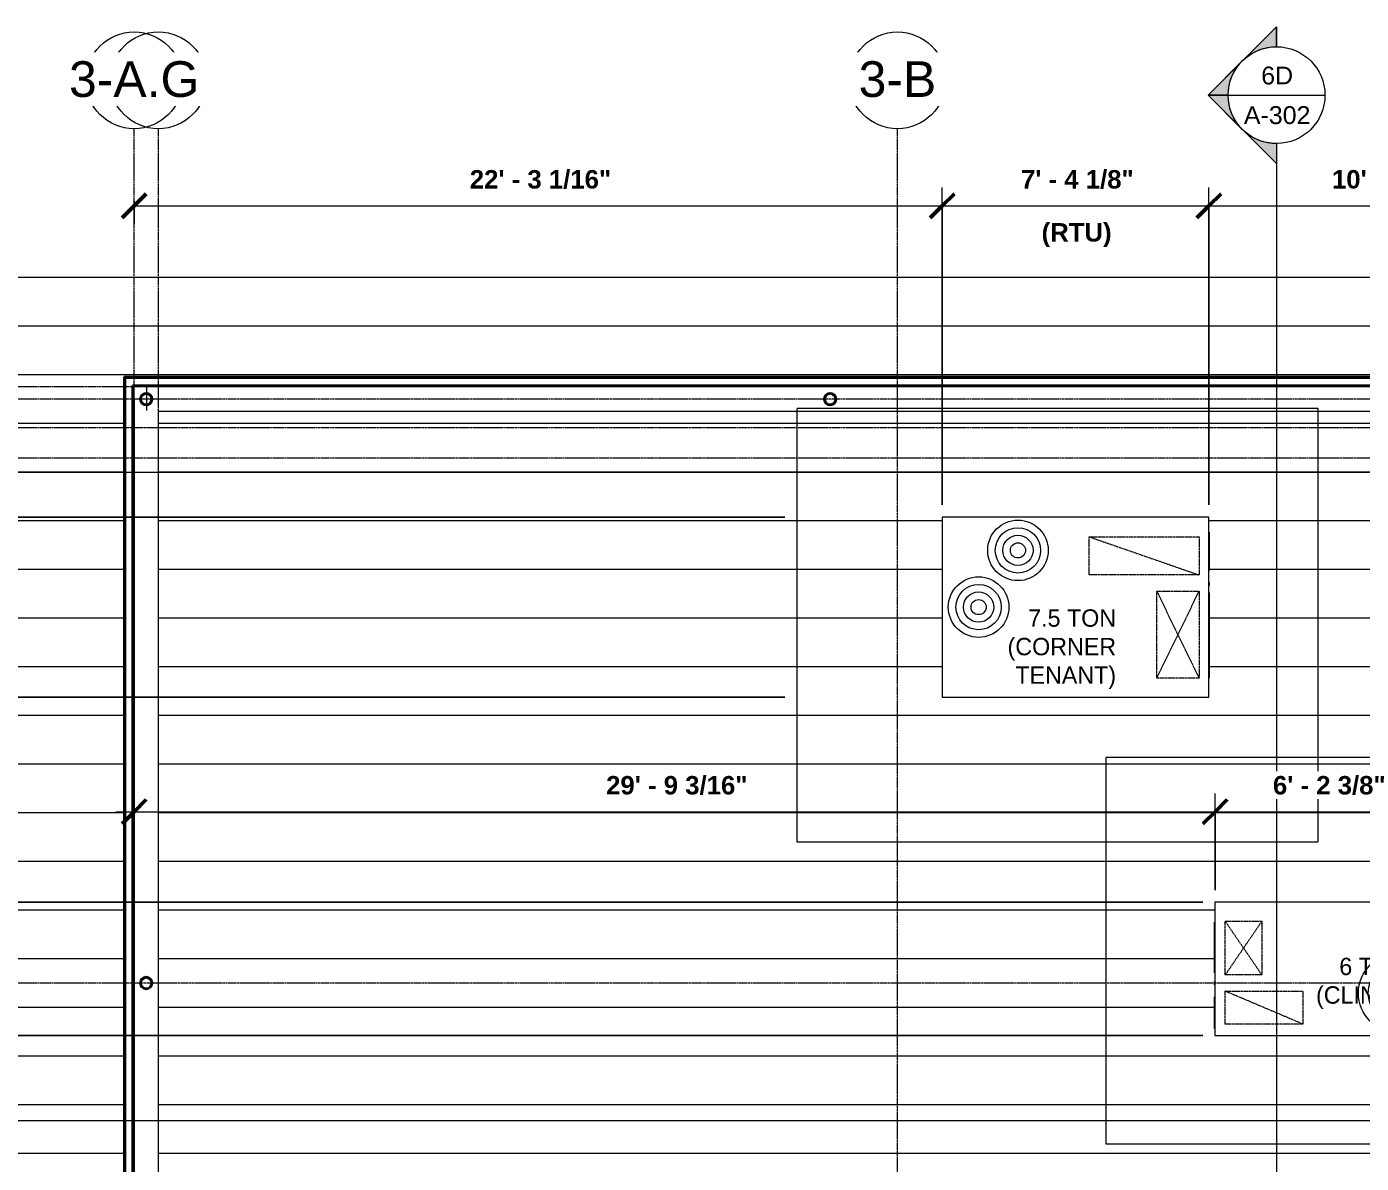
# Model space of a CAD drawing. Header units: inches. Extents: x 21290 to 29416, y -23522 to -20467.
# Drawn here: x 28338.5 to 28779.6, y -22602.6 to -22227 of the extents above; entities that cross this region are included whole.
import ezdxf

# ---------------------------------------------------------------- set-up
doc = ezdxf.new("R2010")
doc.units = ezdxf.units.IN
doc.header["$MEASUREMENT"] = 0
for name, pattern in [('Dash', [0.25, 0.125, -0.125]), ('Grid Line 1_2_', [0.875, 0.5, -0.125, 0.125, -0.125]), ('Hidden', [0.28125, 0.1875, -0.09375])]:
    doc.linetypes.add(name, pattern=pattern)
for name, color, linetype, lineweight in [('A-ANNO-DIMS', 211, 'Continuous', 9), ('A-ANNO-DIMS-64', 211, 'Continuous', 9), ('A-ROOF-PATT', 132, 'Continuous', 13), ('A-WALL', 113, 'Continuous', 13), ('G-ANNO-SYMB', 111, 'Continuous', 9), ('M-EQPM', 50, 'Continuous', 13), ('M-EQPM-HDLN', 50, 'Dash', 9), ('M-EQPM-IDEN', 50, 'Continuous', 9), ('S-BEAM', 12, 'Continuous', 13), ('S-COLS', 52, 'Continuous', 13), ('S-GRID', 1, 'Continuous', 9), ('S-GRID-IDEN', 1, 'Continuous', 9)]:
    doc.layers.add(name, color=color, linetype=linetype, lineweight=lineweight)
doc.styles.add('Arial_2', font='arial.ttf', dxfattribs={"height": 11.802395})
doc.styles.add('Arial_3', font='arial.ttf', dxfattribs={"height": 5.901198})
doc.styles.add('Arial_B', font='arialbd.ttf', dxfattribs={"height": 6.088537})
doc.styles.add('Century Gothic_1', font='GOTHIC.TTF', dxfattribs={"height": 5.748447})
doc.dimstyles.new('OD_Dimension', dxfattribs={"dimscale": 12, "dimtxt": 6, "dimasz": 0.666667, "dimexe": 0.5, "dimexo": 0.333333, "dimgap": 0.333333, "dimtad": 1, "dimdec": 4, "dimrnd": 0.0625, "dimzin": 3, "dimdsep": 46, "dimlunit": 4, "dimtxsty": 'Arial_B', "dimblk1": 'OBLIQUE', "dimblk2": 'OBLIQUE', "dimsah": 1, "dimcen": 0.09, "dimdle": 0.5, "dimazin": 0, "dimtfac": 1, "dimtdec": 4, "dimtix": 1, "dimtmove": 0, "dimatfit": 3, "dimfxl": 1, "dimtvp": 1, "dimtfill": 1, "dimfrac": 2, "dimtolj": 1, "dimtzin": 0, "dimlwd": 13, "dimlwe": 13, "dimarcsym": 2})
pattern_1 = [(45, (6312.383, 0), (-6.3356768, 6.3356768), []), (45, (6312.383, 9.6), (-6.3356768, 6.3356768), [])]

# ---------------------------------------------------------------- blocks, each defined once
blk = doc.blocks.new('Carrier_48TC_Standard_Efficiency_Gas_Heat_Electric_Cooling_Packaged_Rooftop_Unit_3_to_15_nominal_tons - 7_5 ton 48TC__08-873531-Roof Low - Callout 7')
at = {"layer": 'M-EQPM', "color": 63, "linetype": 'Hidden', "lineweight": 18}
for p, q in [((-92.06, -77.75), (-92.06, 65.75)), ((-92.06, 65.75), (80.06, 65.75)), ((80.06, 65.75), (80.06, -77.75)), ((80.06, -77.75), (-92.06, -77.75))]:
    blk.add_line(p, q, dxfattribs=at)
at = {"layer": 'M-EQPM', "color": 63, "lineweight": 18}
for p, q in [((44.06, 29.75), (-44.06, 29.75)), ((-44.06, 29.75), (-44.06, -29.75)), ((44.06, -29.75), (44.06, 29.75)), ((44.19, 24.75), (44.06, 24.75)), ((44.19, 24.75), (44.19, 12.12)), ((44.06, 12.12), (44.19, 12.12)), ((44.19, 8.15), (44.06, 8.15)), ((44.06, 7.1), (44.19, 7.1)), ((44.19, 4.87), (44.06, 4.87)), ((44.19, 8.13), (44.19, 8.15)), ((44.19, 8.15), (44.19, 7.1)), ((44.19, 7.1), (44.19, 7.12)), ((44.19, 4.87), (44.19, -23.5)), ((44.06, -23.5), (44.19, -23.5)), ((-44.06, -29.75), (44.06, -29.75))]:
    blk.add_line(p, q, dxfattribs=at)
for centre, radius in [((-19.06, 18.75), 10), ((-19.06, 18.75), 7.5), ((-19.06, 18.75), 5), ((-19.06, 18.75), 2.5), ((-32.06, 0), 10), ((-32.06, 0), 7.5), ((-32.06, 0), 5), ((-32.06, 0), 2.5)]:
    blk.add_circle(centre, radius, dxfattribs=at)
at = {"layer": 'M-EQPM-HDLN', "color": 63, "lineweight": 18}
for p, q in [((4.44, 23.25), (40.81, 10.62)), ((4.44, 10.62), (4.44, 23.25)), ((4.44, 23.25), (40.81, 23.25)), ((40.81, 23.25), (40.81, 10.62)), ((40.81, 10.62), (4.44, 10.62)), ((26.81, -23.5), (40.81, 5.25)), ((26.81, 5.25), (40.81, -23.5)), ((26.81, -23.5), (26.81, 5.25)), ((26.81, 5.25), (40.81, 5.25)), ((40.81, 5.25), (40.81, -23.5)), ((40.81, -23.5), (26.81, -23.5))]:
    blk.add_line(p, q, dxfattribs=at)
blk = doc.blocks.new('Carrier_48TC_Standard_Efficiency_Gas_Heat_Electric_Cooling_Packaged_Rooftop_Unit_3_to_15_nominal_tons - 6 ton 48TC__07-1350223-Roof Low - Callout 7')
at = {"layer": 'M-EQPM', "color": 63, "linetype": 'Hidden', "lineweight": 18}
for p, q in [((-85.19, -70), (-85.19, 58)), ((-85.19, 58), (73.19, 58)), ((73.19, 58), (73.19, -70)), ((73.19, -70), (-85.19, -70))]:
    blk.add_line(p, q, dxfattribs=at)
at = {"layer": 'M-EQPM', "color": 63, "lineweight": 18}
for p, q in [((37.19, 22), (-37.19, 22)), ((-37.19, 22), (-37.19, -22)), ((37.19, -22), (37.19, 22)), ((37.31, 19.75), (37.19, 19.75)), ((37.31, 19.75), (37.31, 9.25)), ((37.19, 9.25), (37.31, 9.25)), ((37.31, 5.27), (37.19, 5.27)), ((37.31, 5.26), (37.31, 5.27)), ((37.31, 5.27), (37.31, 4.23)), ((37.19, 4.23), (37.31, 4.23)), ((37.31, 1.37), (37.19, 1.37)), ((37.31, 4.23), (37.31, 4.24)), ((37.31, 1.37), (37.31, -15.38)), ((37.19, -15.38), (37.31, -15.38)), ((-37.19, -22), (37.19, -22))]:
    blk.add_line(p, q, dxfattribs=at)
for radius in [13, 9.75, 6.5, 3.25]:
    blk.add_circle((-23.19, 8), radius, dxfattribs=at)
at = {"layer": 'M-EQPM-HDLN', "color": 63, "lineweight": 18}
for p, q in [((8.19, 18.25), (33.81, 7.37)), ((8.19, 7.37), (8.19, 18.25)), ((8.19, 18.25), (33.81, 18.25)), ((33.81, 18.25), (33.81, 7.37)), ((33.81, 7.37), (8.19, 7.37)), ((21.69, -15.75), (33.81, 2)), ((21.69, 2), (33.81, -15.75)), ((21.69, -15.75), (21.69, 2)), ((21.69, 2), (33.81, 2)), ((33.81, 2), (33.81, -15.75)), ((33.81, -15.75), (21.69, -15.75))]:
    blk.add_line(p, q, dxfattribs=at)
blk = doc.blocks.new('Girt_C - 8_D-1785280-Roof Low - Callout 7')
at = {"layer": 'S-BEAM', "color": 63, "lineweight": 18}
for p, q in [((22061.64, -22349.95), (22061.64, -22785.8)), ((22061.64, -22349.95), (22061.83, -22349.95)), ((22061.83, -22349.95), (22063.66, -22349.95)), ((22063.87, -22349.95), (22067.41, -22349.95)), ((22067.62, -22349.95), (22069.45, -22349.95)), ((22069.64, -22785.8), (22069.64, -22354))]:
    blk.add_line(p, q, dxfattribs=at)
blk = doc.blocks.new('Girt_C - 8_D-1783450-Roof Low - Callout 7')
at = {"layer": 'S-BEAM', "color": 63, "lineweight": 18}
for p, q in [((22518.2, -22346.05), (22065.85, -22346.05)), ((22065.85, -22346.24), (22065.85, -22346.05)), ((22065.85, -22348.1), (22065.85, -22346.24)), ((22065.85, -22351.79), (22065.85, -22348.31)), ((22065.85, -22353.87), (22065.85, -22352)), ((22069.59, -22354.05), (22518.2, -22354.05))]:
    blk.add_line(p, q, dxfattribs=at)
blk = doc.blocks.new('Section - Section Head - Filled-1526-Roof Low - Callout 7')
at = {"layer": 'G-ANNO-SYMB'}
h = blk.add_hatch(color=256, dxfattribs=at)
edge = h.paths.add_edge_path(flags=0)
edge.add_line((-0.4268, 0.1768), (-0.25, 0.3536))
edge.add_line((-0.25, 0.3536), (-0.25, 0.25))
edge.add_arc((-0.25, 0), 0.25, 90, 135)
h = blk.add_hatch(color=256, dxfattribs=at)
edge = h.paths.add_edge_path(flags=0)
edge.add_arc((-0.25, 0), 0.25, 45, 90)
edge.add_line((-0.25, 0.25), (-0.25, 0.3536))
edge.add_line((-0.25, 0.3536), (-0.0732, 0.1768))
h = blk.add_hatch(color=256, dxfattribs=at)
edge = h.paths.add_edge_path(flags=0)
edge.add_arc((-0.25, 0), 0.2503, 137.9216, 180)
edge.add_line((-0.5003, 0), (-0.6036, 0))
edge.add_line((-0.6036, 0), (-0.4358, 0.1678))
h = blk.add_hatch(color=256, dxfattribs=at)
edge = h.paths.add_edge_path(flags=0)
edge.add_line((-0.0642, 0.1678), (0.1036, 0))
edge.add_line((0.1036, 0), (0.0003, 0))
edge.add_arc((-0.25, 0), 0.2503, 0, 42.0784)
for p, q in [((-0.25, 0.3536), (-0.6036, 0)), ((-0.25, 0.3536), (-0.4268, 0.1768)), ((-0.25, 0.3536), (0.1036, 0)), ((-0.25, 0.25), (-0.25, 0.3536)), ((-0.0732, 0.1768), (-0.25, 0.3536)), ((-0.25, 0.3536), (-0.25, 0.25)), ((-0.4358, 0.1678), (-0.6036, 0)), ((0.1036, 0), (-0.0642, 0.1678)), ((-0.6036, 0), (-0.5003, 0)), ((0.0003, 0), (0.1036, 0)), ((-0.5, 0), (-0.6036, 0)), ((0, 0), (0.1036, 0))]:
    blk.add_line(p, q, dxfattribs=at)
for radius, start, end in [(0.25, 360, 180), (0.25, 90, 135), (0.25, 45, 90), (0.2503, 137.9216, 180), (0.2503, 0, 42.0784), (0.25, 180, 360)]:
    blk.add_arc((-0.25, 0), radius, start, end, dxfattribs=at)
blk = doc.blocks.new('Grid - Grid Head - Circle-14747-Roof Low - Callout 7')
at = {"layer": 'S-GRID-IDEN'}
blk.add_circle((0, 0), 0.25, dxfattribs=at)
blk = doc.blocks.new('DIMBLOCK23-Roof Low - Callout 7')
at = {"layer": 'A-ANNO-DIMS-64', "lineweight": 50}
for p, q in [((28374.02, -22286.17), (28378.02, -22282.17)), ((28641.09, -22286.17), (28645.09, -22282.17)), ((28374.02, -22286.17), (28370.02, -22290.17)), ((28641.09, -22286.17), (28637.09, -22290.17))]:
    blk.add_line(p, q, dxfattribs=at)
at = {"layer": 'A-ANNO-DIMS-64', "lineweight": 13}
for p, q in [((28641.09, -22385.05), (28641.09, -22280.17)), ((28374.02, -22284.51), (28374.02, -22292.17)), ((28374.02, -22286.17), (28374.02, -22284.51)), ((28374.02, -22286.17), (28641.09, -22286.17)), ((28641.09, -22286.17), (28641.09, -22385.05))]:
    blk.add_line(p, q, dxfattribs=at)
at = {"layer": 'A-ANNO-DIMS-64', "color": 0, "lineweight": 13, "insert": (28484.94, -22274.36), "char_height": 6.0885, "width": 54.2857, "attachment_point": 1, "line_spacing_factor": 0.938532, "style": 'Arial_B', "bg_fill": 3, "box_fill_scale": 1.25, "bg_fill_color": 0, "bg_fill_transparency": 0}
blk.add_mtext('22\' - 3 1/16"', dxfattribs=at)
blk = doc.blocks.new('_Oblique')
at = {"color": 0, "linetype": 'ByBlock', "lineweight": -2}
blk.add_line((-0.5, -0.5), (0.5, 0.5), dxfattribs=at)
blk = doc.blocks.new('DIMBLOCK24-Roof Low - Callout 7')
at = {"layer": 'A-ANNO-DIMS-64', "lineweight": 13}
for p, q in [((28641.09, -22385.05), (28641.09, -22280.17)), ((28729.21, -22385.05), (28729.21, -22280.17)), ((28641.09, -22286.17), (28729.21, -22286.17)), ((28641.09, -22286.17), (28641.09, -22385.05)), ((28729.21, -22286.17), (28729.21, -22385.05))]:
    blk.add_line(p, q, dxfattribs=at)
at = {"layer": 'A-ANNO-DIMS-64', "lineweight": 50}
for p, q in [((28641.09, -22286.17), (28645.09, -22282.17)), ((28729.21, -22286.17), (28733.21, -22282.17)), ((28641.09, -22286.17), (28637.09, -22290.17)), ((28729.21, -22286.17), (28725.21, -22290.17))]:
    blk.add_line(p, q, dxfattribs=at)
at = {"layer": 'A-ANNO-DIMS-64', "color": 0, "lineweight": 13, "attachment_point": 1, "line_spacing_factor": 0.938532, "style": 'Arial_B', "bg_fill": 3, "box_fill_scale": 1.25, "bg_fill_color": 0, "bg_fill_transparency": 0}
for s, insert, char_height, width in [('7\' - 4 1/8"', (28667.1, -22274.36), 6.0885, 43.3143), ('(RTU)', (28673.91, -22291.89), 6.089, 26.9714)]:
    blk.add_mtext(s, dxfattribs=dict(at, insert=insert, char_height=char_height, width=width))
blk = doc.blocks.new('DIMBLOCK25-Roof Low - Callout 7')
at = {"layer": 'A-ANNO-DIMS-64', "lineweight": 13}
for p, q in [((28729.21, -22385.05), (28729.21, -22280.17)), ((28855.77, -22385.05), (28855.77, -22280.17)), ((28729.21, -22286.17), (28855.77, -22286.17)), ((28729.21, -22286.17), (28729.21, -22385.05)), ((28855.77, -22286.17), (28855.77, -22385.05))]:
    blk.add_line(p, q, dxfattribs=at)
at = {"layer": 'A-ANNO-DIMS-64', "lineweight": 50}
for p, q in [((28729.21, -22286.17), (28733.21, -22282.17)), ((28855.77, -22286.17), (28859.77, -22282.17)), ((28729.21, -22286.17), (28725.21, -22290.17)), ((28855.77, -22286.17), (28851.77, -22290.17))]:
    blk.add_line(p, q, dxfattribs=at)
at = {"layer": 'A-ANNO-DIMS-64', "color": 0, "lineweight": 13, "insert": (28769.87, -22274.36), "char_height": 6.0885, "width": 54.2857, "attachment_point": 1, "line_spacing_factor": 0.938532, "style": 'Arial_B', "bg_fill": 3, "box_fill_scale": 1.25, "bg_fill_color": 0, "bg_fill_transparency": 0}
blk.add_mtext('10\' - 6 9/16"', dxfattribs=at)
blk = doc.blocks.new('DIMBLOCK30-Roof Low - Callout 7')
at = {"layer": 'A-ANNO-DIMS-64', "lineweight": 50}
for p, q in [((28224.43, -22560.37), (28220.43, -22556.37)), ((28224.43, -22560.37), (28228.43, -22564.37)), ((28224.43, -22795.3), (28220.43, -22791.3)), ((28224.43, -22795.3), (28228.43, -22799.3))]:
    blk.add_line(p, q, dxfattribs=at)
at = {"layer": 'A-ANNO-DIMS-64', "lineweight": 13}
for p, q in [((28727.22, -22560.37), (28218.43, -22560.37)), ((28224.43, -22801.3), (28224.43, -22560.37)), ((28224.43, -22560.37), (28727.22, -22560.37)), ((28222.77, -22795.3), (28230.43, -22795.3)), ((28224.43, -22795.3), (28222.77, -22795.3))]:
    blk.add_line(p, q, dxfattribs=at)
at = {"layer": 'A-ANNO-DIMS-64', "color": 0, "lineweight": 13, "insert": (28212.62, -22702.74), "char_height": 6.0885, "width": 59.7714, "attachment_point": 1, "rotation": 90, "line_spacing_factor": 0.938532, "style": 'Arial_B', "bg_fill": 3, "box_fill_scale": 1.25, "bg_fill_color": 0, "bg_fill_transparency": 0}
blk.add_mtext('19\' - 6 15/16"', dxfattribs=at)
blk = doc.blocks.new('DIMBLOCK31-Roof Low - Callout 7')
at = {"layer": 'A-ANNO-DIMS-64', "lineweight": 50}
for p, q in [((28224.43, -22516.37), (28220.43, -22512.37)), ((28224.43, -22516.37), (28228.43, -22520.37)), ((28224.43, -22560.37), (28220.43, -22556.37)), ((28224.43, -22560.37), (28228.43, -22564.37))]:
    blk.add_line(p, q, dxfattribs=at)
at = {"layer": 'A-ANNO-DIMS-64', "lineweight": 13}
for p, q in [((28727.22, -22516.37), (28218.43, -22516.37)), ((28224.43, -22560.37), (28224.43, -22516.37)), ((28224.43, -22516.37), (28727.22, -22516.37)), ((28727.22, -22560.37), (28218.43, -22560.37)), ((28224.43, -22560.37), (28727.22, -22560.37))]:
    blk.add_line(p, q, dxfattribs=at)
at = {"layer": 'A-ANNO-DIMS-64', "color": 0, "lineweight": 13, "insert": (28212.62, -22549.56), "char_height": 6.089, "width": 26.8571, "attachment_point": 1, "rotation": 90, "line_spacing_factor": 0.938532, "style": 'Arial_B', "bg_fill": 3, "box_fill_scale": 1.25, "bg_fill_color": 0, "bg_fill_transparency": 0}
blk.add_mtext('3\' - 8"', dxfattribs=at)
blk = doc.blocks.new('DIMBLOCK32-Roof Low - Callout 7')
at = {"layer": 'A-ANNO-DIMS-64', "lineweight": 50}
for p, q in [((28224.43, -22448.55), (28220.43, -22444.55)), ((28224.43, -22448.55), (28228.43, -22452.55)), ((28224.43, -22516.37), (28220.43, -22512.37)), ((28224.43, -22516.37), (28228.43, -22520.37))]:
    blk.add_line(p, q, dxfattribs=at)
at = {"layer": 'A-ANNO-DIMS-64', "lineweight": 13}
for p, q in [((28589.09, -22448.55), (28218.43, -22448.55)), ((28224.43, -22516.37), (28224.43, -22448.55)), ((28224.43, -22448.55), (28589.09, -22448.55)), ((28727.22, -22516.37), (28218.43, -22516.37)), ((28224.43, -22516.37), (28727.22, -22516.37))]:
    blk.add_line(p, q, dxfattribs=at)
at = {"layer": 'A-ANNO-DIMS-64', "color": 0, "lineweight": 13, "insert": (28212.62, -22505.08), "char_height": 6.0885, "width": 54.2857, "attachment_point": 1, "rotation": 90, "line_spacing_factor": 0.938532, "style": 'Arial_B', "bg_fill": 3, "box_fill_scale": 1.25, "bg_fill_color": 0, "bg_fill_transparency": 0}
blk.add_mtext('5\' - 7 13/16"', dxfattribs=at)
blk = doc.blocks.new('DIMBLOCK33-Roof Low - Callout 7')
at = {"layer": 'A-ANNO-DIMS-64', "lineweight": 50}
for p, q in [((28224.43, -22389.05), (28220.43, -22385.05)), ((28224.43, -22389.05), (28228.43, -22393.05)), ((28224.43, -22448.55), (28220.43, -22444.55)), ((28224.43, -22448.55), (28228.43, -22452.55))]:
    blk.add_line(p, q, dxfattribs=at)
at = {"layer": 'A-ANNO-DIMS-64', "lineweight": 13}
for p, q in [((28589.09, -22389.05), (28218.43, -22389.05)), ((28224.43, -22448.55), (28224.43, -22389.05)), ((28224.43, -22389.05), (28589.09, -22389.05)), ((28589.09, -22448.55), (28218.43, -22448.55)), ((28224.43, -22448.55), (28589.09, -22448.55))]:
    blk.add_line(p, q, dxfattribs=at)
at = {"layer": 'A-ANNO-DIMS-64', "color": 0, "lineweight": 13, "insert": (28230.15, -22430.04), "char_height": 6.089, "width": 26.9714, "attachment_point": 1, "rotation": 90, "line_spacing_factor": 0.938532, "style": 'Arial_B', "bg_fill": 3, "box_fill_scale": 1.25, "bg_fill_color": 0, "bg_fill_transparency": 0}
blk.add_mtext('(RTU)', dxfattribs=at)
at = {"layer": 'A-ANNO-DIMS-64', "color": 0, "lineweight": 13, "insert": (28212.62, -22439.14), "char_height": 6.0885, "width": 48.8, "attachment_point": 1, "rotation": 90, "line_spacing_factor": 0.938532, "style": 'Arial_B', "bg_fill": 3, "box_fill_scale": 1.25, "bg_fill_color": 0, "bg_fill_transparency": 0}
blk.add_mtext('4\' - 11 1/2"', dxfattribs=at)
blk = doc.blocks.new('DIMBLOCK34-Roof Low - Callout 7')
at = {"layer": 'A-ANNO-DIMS-64', "lineweight": 50}
for p, q in [((28224.43, -22350.05), (28220.43, -22346.05)), ((28224.43, -22350.05), (28228.43, -22354.05)), ((28224.43, -22389.05), (28220.43, -22385.05)), ((28224.43, -22389.05), (28228.43, -22393.05))]:
    blk.add_line(p, q, dxfattribs=at)
at = {"layer": 'A-ANNO-DIMS-64', "lineweight": 13}
for p, q in [((28224.43, -22389.05), (28224.43, -22344.05)), ((28222.77, -22350.05), (28230.43, -22350.05)), ((28224.43, -22350.05), (28222.77, -22350.05)), ((28589.09, -22389.05), (28218.43, -22389.05)), ((28224.43, -22389.05), (28589.09, -22389.05))]:
    blk.add_line(p, q, dxfattribs=at)
at = {"layer": 'A-ANNO-DIMS-64', "color": 0, "lineweight": 13, "insert": (28212.62, -22380.74), "char_height": 6.089, "width": 26.8571, "attachment_point": 1, "rotation": 90, "line_spacing_factor": 0.938532, "style": 'Arial_B', "bg_fill": 3, "box_fill_scale": 1.25, "bg_fill_color": 0, "bg_fill_transparency": 0}
blk.add_mtext('3\' - 3"', dxfattribs=at)
blk = doc.blocks.new('DIMBLOCK39-Roof Low - Callout 7')
at = {"layer": 'A-ANNO-DIMS-64', "lineweight": 13}
for p, q in [((28944.9, -22548.43), (28944.9, -22860.12)), ((28944.9, -22854.12), (28944.9, -22548.43)), ((28368.02, -22854.12), (28944.9, -22854.12)), ((28374.02, -22852.46), (28374.02, -22860.12)), ((28374.02, -22854.12), (28374.02, -22852.46))]:
    blk.add_line(p, q, dxfattribs=at)
at = {"layer": 'A-ANNO-DIMS-64', "lineweight": 50}
for p, q in [((28374.02, -22854.12), (28378.02, -22850.12)), ((28944.9, -22854.12), (28948.9, -22850.12)), ((28374.02, -22854.12), (28370.02, -22858.12)), ((28944.9, -22854.12), (28940.9, -22858.12))]:
    blk.add_line(p, q, dxfattribs=at)
at = {"layer": 'A-ANNO-DIMS-64', "color": 0, "lineweight": 13, "insert": (28639.13, -22842.32), "char_height": 6.0885, "width": 48.8, "attachment_point": 1, "line_spacing_factor": 0.938532, "style": 'Arial_B', "bg_fill": 3, "box_fill_scale": 1.25, "bg_fill_color": 0, "bg_fill_transparency": 0}
blk.add_mtext('47\' - 6 7/8"', dxfattribs=at)
blk = doc.blocks.new('DIMBLOCK44-Roof Low - Callout 7')
at = {"layer": 'A-ANNO-DIMS-64', "lineweight": 13}
for p, q in [((28731.22, -22512.37), (28731.22, -22480.44)), ((28374.02, -22484.79), (28374.02, -22492.44)), ((28374.02, -22486.44), (28374.02, -22484.79)), ((28368.02, -22486.44), (28731.22, -22486.44)), ((28731.22, -22486.44), (28731.22, -22512.37))]:
    blk.add_line(p, q, dxfattribs=at)
at = {"layer": 'A-ANNO-DIMS-64', "lineweight": 50}
for p, q in [((28374.02, -22486.44), (28378.02, -22482.44)), ((28731.22, -22486.44), (28735.22, -22482.44)), ((28374.02, -22486.44), (28370.02, -22490.44)), ((28731.22, -22486.44), (28727.22, -22490.44))]:
    blk.add_line(p, q, dxfattribs=at)
at = {"layer": 'A-ANNO-DIMS-64', "color": 0, "lineweight": 13, "insert": (28530, -22474.64), "char_height": 6.0885, "width": 54.2857, "attachment_point": 1, "line_spacing_factor": 0.938532, "style": 'Arial_B', "bg_fill": 3, "box_fill_scale": 1.25, "bg_fill_color": 0, "bg_fill_transparency": 0}
blk.add_mtext('29\' - 9 3/16"', dxfattribs=at)
blk = doc.blocks.new('DIMBLOCK45-Roof Low - Callout 7')
at = {"layer": 'A-ANNO-DIMS-64', "lineweight": 13}
for p, q in [((28731.22, -22512.37), (28731.22, -22480.44)), ((28805.59, -22512.37), (28805.59, -22480.44)), ((28731.22, -22486.44), (28811.59, -22486.44)), ((28731.22, -22486.44), (28731.22, -22512.37)), ((28805.59, -22486.44), (28805.59, -22512.37))]:
    blk.add_line(p, q, dxfattribs=at)
at = {"layer": 'A-ANNO-DIMS-64', "lineweight": 50}
for p, q in [((28731.22, -22486.44), (28735.22, -22482.44)), ((28805.59, -22486.44), (28809.59, -22482.44)), ((28731.22, -22486.44), (28727.22, -22490.44)), ((28805.59, -22486.44), (28801.59, -22490.44))]:
    blk.add_line(p, q, dxfattribs=at)
at = {"layer": 'A-ANNO-DIMS-64', "color": 0, "lineweight": 13, "insert": (28750.36, -22474.64), "char_height": 6.0885, "width": 43.3143, "attachment_point": 1, "line_spacing_factor": 0.938532, "style": 'Arial_B', "bg_fill": 3, "box_fill_scale": 1.25, "bg_fill_color": 0, "bg_fill_transparency": 0}
blk.add_mtext('6\' - 2 3/8"', dxfattribs=at)

msp = doc.modelspace()

# ---------------------------------------------------------------- hatches: boundary and pattern name
at = {"layer": 'A-ROOF-PATT', "lineweight": 9}
h = msp.add_hatch(dxfattribs=at)
h.set_pattern_fill('FP_28', color=43, style=0, pattern_type=2)
h.set_pattern_definition([(0, (6350.056, -180.953), (0, 16.082), [])])
h.paths.add_polyline_path([(28299.79042, -22808.30281), (28370.27333, -22808.30281), (28370.27333, -22786.55281), (28370.71083, -22786.55281), (28370.71083, -22342.74031), (29012.14833, -22342.74031), (29012.14833, -22345.55281), (28373.52333, -22345.55281), (28373.52333, -22785.80281), (28374.02333, -22785.80281), (28374.04845, -22349.95445), (28376.04578, -22349.95445), (28376.2451, -22349.15531), (28376.77635, -22348.48915), (28377.57829, -22348.10295), (28378.22833, -22348.10295), (28378.22833, -22346.05281), (29009.29175, -22346.05281), (29009.30836, -22346.69874), (29009.1506, -22346.69874), (29009.1506, -22350.04284), (29009.37009, -22349.15531), (29009.90134, -22348.48915), (29010.70328, -22348.10295), (29011.59336, -22348.10295), (29012.4026, -22348.49829), (29012.95026, -22349.18504), (29013.14832, -22350.05281), (29012.92655, -22350.95031), (29012.3953, -22351.61647), (29011.59336, -22352.00267), (29010.70328, -22352.00267), (29009.89405, -22351.60733), (29009.34638, -22350.92058), (29009.1506, -22350.06278), (29009.1506, -22353.40797), (29009.30833, -22353.40797), (29009.28962, -22354.05281), (28382.02333, -22354.05281), (28382.02333, -22785.80281), (29110.27333, -22785.80281), (29110.27333, -22446.67781), (29123.02333, -22446.67781), (29123.02333, -22372.30281), (29093.77333, -22372.30281), (29093.77333, -22370.55281), (29092.33483, -22370.55281), (29092.33483, -22369.55281), (29091.27333, -22369.55281), (29091.27333, -22308.09454), (28307.27333, -22308.09454), (28307.27333, -22519.05281), (28288.97866, -22519.05281), (28288.97866, -22808.30281)], flags=0)
h.paths.add_polyline_path([(28838.68761, -22740.45909), (28828.68761, -22740.45909), (28828.68761, -22737.30284), (28765.4298, -22737.30284), (28765.4298, -22650.92784), (28893.3048, -22650.92784), (28893.3048, -22737.30284), (28847.77355, -22737.30284), (28847.77355, -22740.45909), (28844.27355, -22740.45909), (28844.27355, -22737.30284), (28838.68761, -22737.30284)], flags=0)
h.paths.add_polyline_path([(28805.59032, -22560.36531), (28731.21532, -22560.36531), (28731.21532, -22558.11531), (28731.09032, -22558.11531), (28731.09032, -22547.61531), (28731.21532, -22547.61531), (28731.21532, -22543.62091), (28731.09032, -22543.62091), (28731.09032, -22542.60971), (28731.21532, -22542.60971), (28731.21532, -22539.74031), (28731.09032, -22539.74031), (28731.09032, -22522.99031), (28731.21532, -22522.99031), (28731.21532, -22516.36531), (28805.59032, -22516.36531), (28805.59032, -22556.61531)], flags=0)
h.paths.add_polyline_path([(28944.89833, -22544.42781), (28944.89833, -22540.05281), (28944.77333, -22540.05281), (28944.77333, -22528.17781), (28944.89833, -22528.17781), (28944.89833, -22523.05841), (28944.77333, -22523.05841), (28944.77333, -22522.04721), (28944.89833, -22522.04721), (28944.89833, -22519.42781), (28944.77333, -22519.42781), (28944.77333, -22487.67781), (28944.89833, -22487.67781), (28944.89833, -22481.05281), (29060.77333, -22481.05281), (29060.77333, -22544.42781), (28951.14833, -22544.42781)], flags=0)
h.paths.add_polyline_path([(28885.01944, -22448.55281), (28855.77333, -22448.55281), (28855.77333, -22389.05281), (28943.89833, -22389.05281), (28943.89833, -22394.05281), (28944.02333, -22394.05281), (28944.02333, -22406.67781), (28943.89833, -22406.67781), (28943.89833, -22410.67221), (28944.02333, -22410.67221), (28944.02333, -22411.68341), (28943.89833, -22411.68341), (28943.89833, -22413.92781), (28944.02333, -22413.92781), (28944.02333, -22442.30281), (28943.89833, -22442.30281), (28943.89833, -22448.55281), (28885.08897, -22448.55281)], flags=0)
h.paths.add_polyline_path([(28681.62609, -22448.55244), (28641.0862, -22448.55244), (28641.0862, -22389.05244), (28729.2112, -22389.05244), (28729.2112, -22394.05244), (28729.3362, -22394.05244), (28729.3362, -22406.67744), (28729.2112, -22406.67744), (28729.2112, -22410.67184), (28729.3362, -22410.67184), (28729.3362, -22411.68305), (28729.2112, -22411.68305), (28729.2112, -22413.92744), (28729.3362, -22413.92744), (28729.3362, -22442.30244), (28729.2112, -22442.30244), (28729.2112, -22448.55244), (28711.9612, -22448.55244)], flags=0)
h.paths.add_polyline_path([(29096.46083, -22372.24031), (29096.46083, -22371.94011), (29096.27333, -22371.94011), (29096.27333, -22371.87761), (29096.52333, -22371.87761), (29096.52333, -22370.55281), (29093.83583, -22370.55281), (29093.83583, -22372.24031), (29096.27333, -22372.24031)], flags=0)
h.paths.add_polyline_path([(29011.14832, -22351.84781), (29012.04582, -22351.60733), (29012.7108, -22350.92058), (29012.94332, -22350.05281), (29012.70284, -22349.15531), (29012.01168, -22348.48915), (29011.14832, -22348.25781), (29010.25082, -22348.49829), (29009.58584, -22349.18504), (29009.35332, -22350.05281), (29009.59381, -22350.95031), (29010.28496, -22351.61647), (29010.70328, -22351.72856)], flags=0)
h.paths.add_polyline_path([(28376.77635, -22349.95445), (28378.22833, -22349.95445), (28378.22833, -22348.31274), (28378.02333, -22348.25781), (28377.12583, -22348.49829), (28376.46085, -22349.18504), (28376.25469, -22349.95445), (28376.46881, -22349.95445)], flags=0)
at = {"layer": 'S-COLS', "lineweight": 9}
h = msp.add_hatch(dxfattribs=at)
h.set_pattern_fill('FP_29', color=253, style=0, pattern_type=2)
h.set_pattern_definition(pattern_1)
h.paths.add_polyline_path([(28377.89317, -22352.00267), (28378.46837, -22352.00267), (28379.27031, -22351.61647), (28379.82527, -22350.92058), (28380.02333, -22350.05281), (28379.82527, -22349.18504), (28379.27031, -22348.48915), (28378.46837, -22348.10295), (28377.57829, -22348.10295), (28376.77635, -22348.48915), (28376.22139, -22349.18504), (28376.02333, -22350.05281), (28376.22139, -22350.92058), (28376.77635, -22351.61647), (28377.57829, -22352.00267)], flags=0)
h.paths.add_polyline_path([(28378.02333, -22351.84781), (28377.12583, -22351.60733), (28376.46881, -22350.95031), (28376.22833, -22350.05281), (28376.46881, -22349.15531), (28377.12583, -22348.49829), (28378.02333, -22348.25781), (28378.92083, -22348.49829), (28379.57785, -22349.15531), (28379.81833, -22350.05281), (28379.57785, -22350.95031), (28378.92083, -22351.60733)], flags=0)
h = msp.add_hatch(dxfattribs=at)
h.set_pattern_fill('FP_29', color=253, style=0, pattern_type=2)
h.set_pattern_definition(pattern_1)
h.paths.add_polyline_path([(28604.46837, -22352.00267), (28605.27031, -22351.61647), (28605.82527, -22350.92058), (28606.02333, -22350.05281), (28605.82527, -22349.18504), (28605.27031, -22348.48915), (28604.46837, -22348.10295), (28603.57829, -22348.10295), (28602.77635, -22348.48915), (28602.22139, -22349.18504), (28602.02333, -22350.05281), (28602.22139, -22350.92058), (28602.77635, -22351.61647), (28603.57829, -22352.00267)], flags=0)
h.paths.add_polyline_path([(28604.02333, -22351.84781), (28603.12583, -22351.60733), (28602.46881, -22350.95031), (28602.22833, -22350.05281), (28602.46881, -22349.15531), (28603.12583, -22348.49829), (28604.02333, -22348.25781), (28604.92083, -22348.49829), (28605.57785, -22349.15531), (28605.81833, -22350.05281), (28605.57785, -22350.95031), (28604.92083, -22351.60733)], flags=0)
h = msp.add_hatch(dxfattribs=at)
h.set_pattern_fill('FP_29', color=253, style=0, pattern_type=2)
h.set_pattern_definition(pattern_1)
h.paths.add_polyline_path([(28377.89317, -22545.00267), (28378.46837, -22545.00267), (28379.27031, -22544.61647), (28379.82527, -22543.92058), (28380.02333, -22543.05281), (28379.82527, -22542.18504), (28379.27031, -22541.48915), (28378.46837, -22541.10295), (28377.57829, -22541.10295), (28376.77635, -22541.48915), (28376.22139, -22542.18504), (28376.02333, -22543.05281), (28376.22139, -22543.92058), (28376.77635, -22544.61647), (28377.57829, -22545.00267)], flags=0)
h.paths.add_polyline_path([(28378.02333, -22544.84781), (28377.12583, -22544.60733), (28376.46881, -22543.95031), (28376.22833, -22543.05281), (28376.46881, -22542.15531), (28377.12583, -22541.49829), (28378.02333, -22541.25781), (28378.92083, -22541.49829), (28379.57785, -22542.15531), (28379.81833, -22543.05281), (28379.57785, -22543.95031), (28378.92083, -22544.60733)], flags=0)

# ---------------------------------------------------------------- linework, layer by layer
at = {"layer": 'A-WALL', "color": 250, "lineweight": 30}
for p, q in [((28370.71083, -22342.74031), (28370.71083, -22798.30281)), ((29012.14833, -22342.74031), (28370.71083, -22342.74031)), ((28371.02333, -22798.61531), (28371.02333, -22343.05281)), ((29009.64833, -22343.05281), (28371.02333, -22343.05281)), ((28373.52333, -22798.30281), (28373.52333, -22345.55281)), ((28373.52333, -22345.55281), (29012.14833, -22345.55281))]:
    msp.add_line(p, q, dxfattribs=at)
at = {"layer": 'G-ANNO-SYMB'}
for p, q in [((28735.55672, -22249.59079), (28767.55672, -22249.59079)), ((28751.55672, -22265.59079), (28751.55672, -22895.83932)), ((29320.80479, -22374.35697), (28252.84214, -22374.35697)), ((29320.80479, -22588.63029), (28131.70587, -22588.63029))]:
    msp.add_line(p, q, dxfattribs=at)
at = {"layer": 'S-COLS', "color": 250, "lineweight": 30}
for centre, radius, start, end in [((28378.02333, -22350.05281), 2, 0, 180), ((28378.02333, -22350.05281), 1.795, 0, 180), ((28604.02333, -22350.05281), 2, 0, 180), ((28604.02333, -22350.05281), 1.795, 0, 180), ((28378.02333, -22350.05281), 2, 180, 0), ((28378.02333, -22350.05281), 1.795, 180, 0), ((28604.02333, -22350.05281), 2, 180, 0), ((28604.02333, -22350.05281), 1.795, 180, 0), ((28378.02333, -22543.05281), 2, 0, 180), ((28378.02333, -22543.05281), 1.795, 0, 180), ((28378.02333, -22543.05281), 2, 180, 0), ((28378.02333, -22543.05281), 1.795, 180, 0)]:
    msp.add_arc(centre, radius, start, end, dxfattribs=at)
at = {"layer": 'S-GRID', "linetype": 'Grid Line 1_2_'}
for p, q in [((28374.02333, -22878.21662), (28374.02333, -22260.67577)), ((28382.02333, -22878.21662), (28382.02333, -22260.67577)), ((28626.27333, -22878.21662), (28626.27333, -22260.67577)), ((29370.91214, -22346.05281), (28163.20587, -22346.05281)), ((29370.91214, -22350.05281), (28163.20587, -22350.05281)), ((29370.91214, -22359.55281), (28131.20587, -22359.55281)), ((29370.91214, -22359.55281), (28131.20587, -22359.55281)), ((29370.91214, -22369.55281), (28163.20587, -22369.55281)), ((29370.91214, -22543.05281), (28131.20587, -22543.05281)), ((29370.91214, -22543.05281), (28131.20587, -22543.05281))]:
    msp.add_line(p, q, dxfattribs=at)

# ---------------------------------------------------------------- block references
at = {"layer": 'G-ANNO-SYMB', "extrusion": (0, 0, -1), "xscale": 63.99999999999997, "yscale": 63.99999999999997, "zscale": 63.99999999999997, "rotation": 270.0000000000003}
msp.add_blockref('Section - Section Head - Filled-1526-Roof Low - Callout 7', (-28751.55672, -22265.59079), dxfattribs=at)
at = {"layer": 'M-EQPM', "color": 63, "lineweight": 18}
msp.add_blockref('Carrier_48TC_Standard_Efficiency_Gas_Heat_Electric_Cooling_Packaged_Rooftop_Unit_3_to_15_nominal_tons - 7_5 ton 48TC__08-873531-Roof Low - Callout 7', (28685.1487, -22418.80244), dxfattribs=at)
at = {"layer": 'M-EQPM', "color": 63, "lineweight": 18, "rotation": 180}
msp.add_blockref('Carrier_48TC_Standard_Efficiency_Gas_Heat_Electric_Cooling_Packaged_Rooftop_Unit_3_to_15_nominal_tons - 6 ton 48TC__07-1350223-Roof Low - Callout 7', (28768.40282, -22538.36531), dxfattribs=at)
at = {"layer": 'S-BEAM', "color": 63, "lineweight": 18}
for name in ['Girt_C - 8_D-1783450-Roof Low - Callout 7', 'Girt_C - 8_D-1785280-Roof Low - Callout 7']:
    msp.add_blockref(name, (6312.3831, 0), dxfattribs=at)
at = {"layer": 'S-GRID-IDEN', "xscale": 63.99999999999997, "yscale": 63.99999999999997, "zscale": 63.99999999999997}
for p in [(28382.02333, -22244.67577), (28626.27333, -22244.67577)]:
    msp.add_blockref('Grid - Grid Head - Circle-14747-Roof Low - Callout 7', p, dxfattribs=at)

# ---------------------------------------------------------------- texts
at = {"layer": 'G-ANNO-SYMB', "char_height": 5.901198, "attachment_point": 2, "line_spacing_factor": 0.938532, "style": 'Arial_3'}
for s, insert, width in [('6D', (28751.76164, -22240.14471), 12.528), ('A-302', (28751.76164, -22253.23554), 26.208)]:
    msp.add_mtext(s, dxfattribs=dict(at, insert=insert, width=width))

# ---------------------------------------------------------------- next in the draw order: texts
at = {"layer": 'S-GRID-IDEN', "char_height": 11.802395, "width": 30.528, "attachment_point": 2, "line_spacing_factor": 0.938532, "style": 'Arial_2', "bg_fill": 3, "box_fill_scale": 1.25, "bg_fill_color": 0, "bg_fill_transparency": 0}
for s, insert in [('3-A', (28382.02025, -22238.38452)), ('3-B', (28626.27025, -22238.38452))]:
    msp.add_mtext(s, dxfattribs=dict(at, insert=insert))

# ---------------------------------------------------------------- next in the draw order: dimensions: what is measured, and where the dimension line sits
at = {"layer": 'A-ANNO-DIMS', "lineweight": 13}
dim = msp.add_linear_dim(base=(28641.0862, -22286.16759), p1=(28374.02333, -22280.51074), p2=(28641.0862, -22389.05244), dimstyle='OD_Dimension', override={"dimpost": '<>', "dimfxl": 288.277431}, dxfattribs=at)
dim.commit()
dim.dimension.update_dxf_attribs({"geometry": 'DIMBLOCK23-Roof Low - Callout 7', "text_midpoint": (28507.55476, -22279.0195)})
dim = msp.add_linear_dim(base=(28224.42547, -22560.36531), p1=(28218.76861, -22795.30281), p2=(28731.21532, -22560.36531), angle=90, dimstyle='OD_Dimension', override={"dimpost": '<>', "dimfxl": 563.735097}, dxfattribs=at)
dim.commit()
dim.dimension.update_dxf_attribs({"geometry": 'DIMBLOCK30-Roof Low - Callout 7', "text_midpoint": (28217.27529, -22677.83406)})

# ---------------------------------------------------------------- next in the draw order: block references
at = {"layer": 'S-GRID-IDEN', "xscale": 63.99999999999997, "yscale": 63.99999999999997, "zscale": 63.99999999999997}
msp.add_blockref('Grid - Grid Head - Circle-14747-Roof Low - Callout 7', (28374.02333, -22244.67577), dxfattribs=at)

# ---------------------------------------------------------------- next in the draw order: dimensions: what is measured, and where the dimension line sits
at = {"layer": 'A-ANNO-DIMS', "lineweight": 13}
dim = msp.add_linear_dim(base=(28729.2112, -22286.16759), p1=(28641.0862, -22389.05244), p2=(28729.2112, -22389.05244), text='<>\\X(RTU)', dimstyle='OD_Dimension', override={"dimpost": '<>', "dimfxl": 88.125}, dxfattribs=at)
dim.commit()
dim.dimension.update_dxf_attribs({"geometry": 'DIMBLOCK24-Roof Low - Callout 7', "text_midpoint": (28685.1487, -22286.16759)})
dim = msp.add_linear_dim(base=(28224.42547, -22516.36531), p1=(28731.21532, -22560.36531), p2=(28731.21532, -22516.36531), angle=90, dimstyle='OD_Dimension', override={"dimpost": '<>', "dimfxl": 44}, dxfattribs=at)
dim.commit()
dim.dimension.update_dxf_attribs({"geometry": 'DIMBLOCK31-Roof Low - Callout 7', "text_midpoint": (28217.31475, -22538.36531)})

# ---------------------------------------------------------------- next in the draw order: texts
at = {"layer": 'S-GRID-IDEN', "insert": (28374.02025, -22238.38452), "char_height": 11.802395, "width": 51.264, "attachment_point": 2, "line_spacing_factor": 0.938532, "style": 'Arial_2', "bg_fill": 3, "box_fill_scale": 1.25, "bg_fill_color": 0, "bg_fill_transparency": 0}
msp.add_mtext('3-A.G', dxfattribs=at)

# ---------------------------------------------------------------- next in the draw order: dimensions: what is measured, and where the dimension line sits
at = {"layer": 'A-ANNO-DIMS', "lineweight": 13}
for base, p1, p2, override, picture, middle in [((28855.77333, -22286.16759), (28729.2112, -22389.05244), (28855.77333, -22389.05281), {"dimpost": '<>', "dimfxl": 126.562131}, 'DIMBLOCK25-Roof Low - Callout 7', (28792.49226, -22279.01742)), ((28944.89833, -22854.11806), (28374.02333, -22848.46121), (28944.89833, -22544.42781), {"dimpost": '<>', "dimfxl": 646.787887}, 'DIMBLOCK39-Roof Low - Callout 7', (28659.46083, -22846.96789))]:
    dim = msp.add_linear_dim(base=base, p1=p1, p2=p2, dimstyle='OD_Dimension', override=override, dxfattribs=at)
    dim.commit()
    dim.dimension.update_dxf_attribs({"geometry": picture, "text_midpoint": middle})
dim = msp.add_linear_dim(base=(28224.42547, -22448.55244), p1=(28731.21532, -22516.36531), p2=(28593.0862, -22448.55244), angle=90, dimstyle='OD_Dimension', override={"dimpost": '<>', "dimfxl": 153.877353}, dxfattribs=at)
dim.commit()
dim.dimension.update_dxf_attribs({"geometry": 'DIMBLOCK32-Roof Low - Callout 7', "text_midpoint": (28217.27737, -22482.45888)})

# ---------------------------------------------------------------- next in the draw order: texts
at = {"layer": 'M-EQPM-IDEN', "char_height": 5.748447, "attachment_point": 3, "line_spacing_factor": 0.984117, "style": 'Century Gothic_1'}
for s, insert, width in [('7.5 TON\\P(CORNER\\PTENANT)', (28698.53228, -22419.54617), 42.696), ('6 TON\\P(CLINIC)', (28794.92684, -22534.7026), 38.016)]:
    msp.add_mtext(s, dxfattribs=dict(at, insert=insert, width=width))

# ---------------------------------------------------------------- next in the draw order: dimensions: what is measured, and where the dimension line sits
at = {"layer": 'A-ANNO-DIMS', "lineweight": 13}
dim = msp.add_linear_dim(base=(28224.42547, -22389.05244), p1=(28593.0862, -22448.55244), p2=(28593.0862, -22389.05244), angle=90, text='<>\\X(RTU)', dimstyle='OD_Dimension', override={"dimpost": '<>', "dimfxl": 59.5}, dxfattribs=at)
dim.commit()
dim.dimension.update_dxf_attribs({"geometry": 'DIMBLOCK33-Roof Low - Callout 7', "text_midpoint": (28224.42547, -22418.80244)})
dim = msp.add_linear_dim(base=(28731.21532, -22486.44477), p1=(28374.02333, -22480.78791), p2=(28731.21532, -22516.36531), dimstyle='OD_Dimension', override={"dimpost": '<>', "dimfxl": 358.959428}, dxfattribs=at)
dim.commit()
dim.dimension.update_dxf_attribs({"geometry": 'DIMBLOCK44-Roof Low - Callout 7', "text_midpoint": (28552.61933, -22479.29459)})

# ---------------------------------------------------------------- next in the draw order: dimensions: what is measured, and where the dimension line sits
dim = msp.add_linear_dim(base=(28224.42547, -22350.05281), p1=(28593.0862, -22389.05244), p2=(28218.76861, -22350.05281), angle=90, dimstyle='OD_Dimension', override={"dimpost": '<>', "dimfxl": 376.343761}, dxfattribs=at)
dim.commit()
dim.dimension.update_dxf_attribs({"geometry": 'DIMBLOCK34-Roof Low - Callout 7', "text_midpoint": (28217.31682, -22369.55263)})
dim = msp.add_linear_dim(base=(28805.59032, -22486.44477), p1=(28731.21532, -22516.36531), p2=(28805.59032, -22516.36531), dimstyle='OD_Dimension', override={"dimpost": '<>', "dimfxl": 74.375}, dxfattribs=at)
dim.commit()
dim.dimension.update_dxf_attribs({"geometry": 'DIMBLOCK45-Roof Low - Callout 7', "text_midpoint": (28768.40282, -22479.29459)})

doc.saveas('drawing.dxf')
